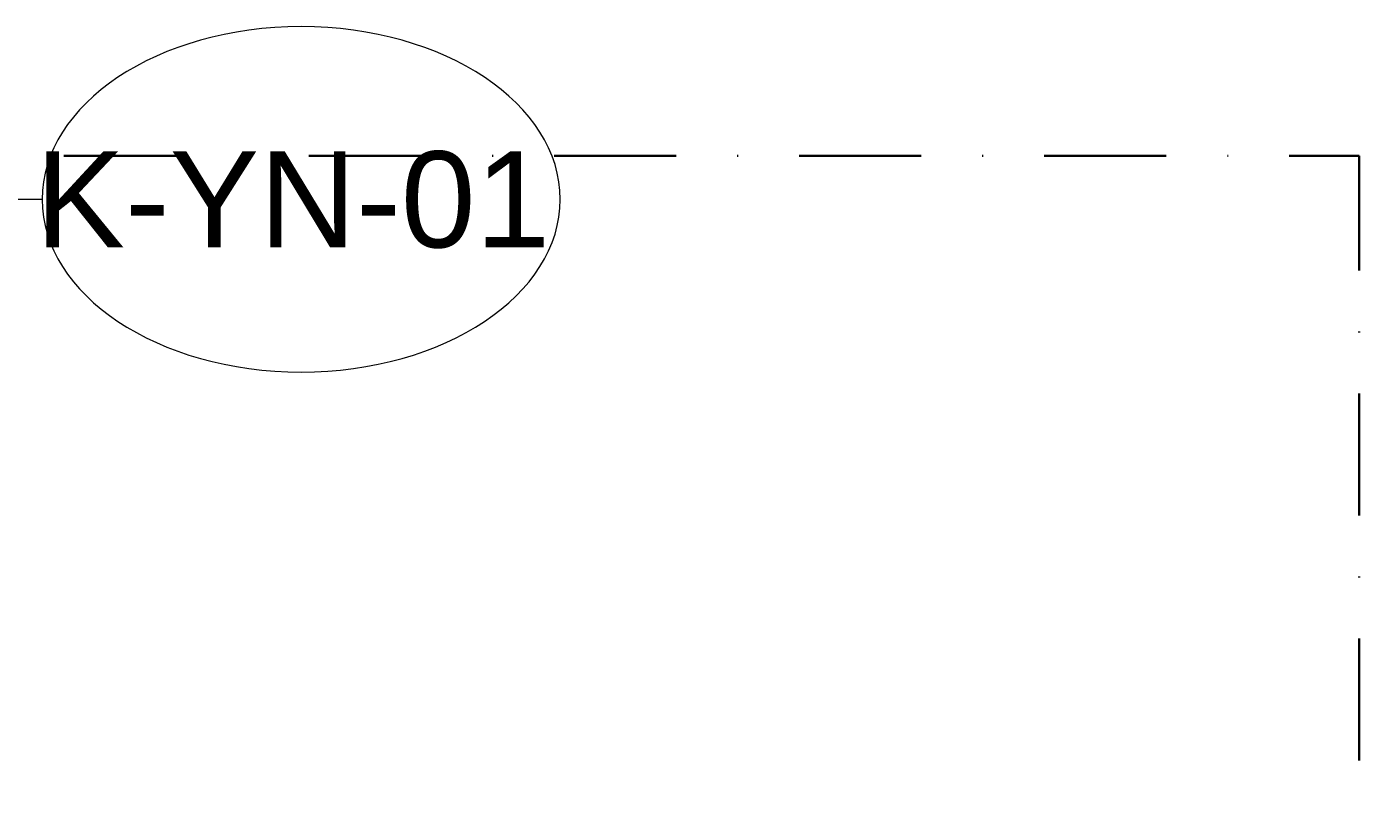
# Model space of a CAD drawing. Extents: x -1133 to 23780, y -1311 to 8245.
# Drawn here: x 13882 to 14020.7, y 2646.2 to 2728 of the extents above; entities that cross this region are included whole.
import ezdxf
from ezdxf.enums import TextEntityAlignment as Align

# ---------------------------------------------------------------- set-up
doc = ezdxf.new("R2010")
doc.units = 0
doc.header["$MEASUREMENT"] = 0
doc.linetypes.add('DASHDOT', pattern=[25.4, 12.7, -6.35, 0, -6.35])
doc.layers.get('0').update_dxf_attribs({"color": 9, "lineweight": 9})
doc.layers.add('22', color=8, linetype='Continuous', lineweight=9)
doc.layers.add('E-KABLO', color=7, linetype='Continuous', lineweight=30)
doc.styles.add('Arial', font='arial.ttf', dxfattribs={"height": 2.5})

# ---------------------------------------------------------------- blocks, each defined once
blk = doc.blocks.new('0_doorno')
blk.add_lwpolyline([(4.5, 0), (12.5, 0)])
blk.add_ellipse((-0.891, 0), major_axis=(-5.391, 0), ratio=0.666667)
at = {"style": 'Arial'}
blk.add_attdef('YUKSEKLIK', text='', height=2, dxfattribs=at).set_placement((5, 12.3), align=Align.TOP_LEFT)
blk.add_attdef('KAPINO', text='', height=2, dxfattribs=at).set_placement((0, 0), align=Align.MIDDLE)
blk.add_attdef('GENISLIK', text='', height=2, dxfattribs=at).set_placement((5, -3.789), align=Align.BOTTOM_LEFT)
blk = doc.blocks.new('KAPI KODLARI 2. KAT')
at = {"layer": '22'}
ref = blk.add_blockref('0_doorno', (13906.14, 2710), dxfattribs=dict(at, xscale=-5, yscale=5, zscale=5))
ref.add_attrib('KAPINO', 'K-YN-01', dxfattribs={"layer": '0', "height": 10, "style": 'Arial'}).set_placement((13909.72, 2710), align=Align.MIDDLE)
ref.add_attrib('GENISLIK', '110', dxfattribs={"layer": '0', "height": 10, "style": 'Arial'}).set_placement((13856.97, 2710), align=Align.BOTTOM_LEFT)
ref.add_attrib('YUKSEKLIK', '220', dxfattribs={"layer": '0', "height": 10, "style": 'Arial'}).set_placement((13858.09, 2707.5), align=Align.TOP_LEFT)

msp = doc.modelspace()

# ---------------------------------------------------------------- linework, layer by layer
at = {"layer": 'E-KABLO', "color": 6, "linetype": 'DASHDOT'}
for p in [(13758.4, 2714.52), (14020.68, 2626.1)]:
    msp.add_line(p, (14020.68, 2714.52), dxfattribs=at)

# ---------------------------------------------------------------- block references
at = {"layer": '22'}
msp.add_blockref('KAPI KODLARI 2. KAT', (0, 0), dxfattribs=at)

doc.saveas('drawing.dxf')
